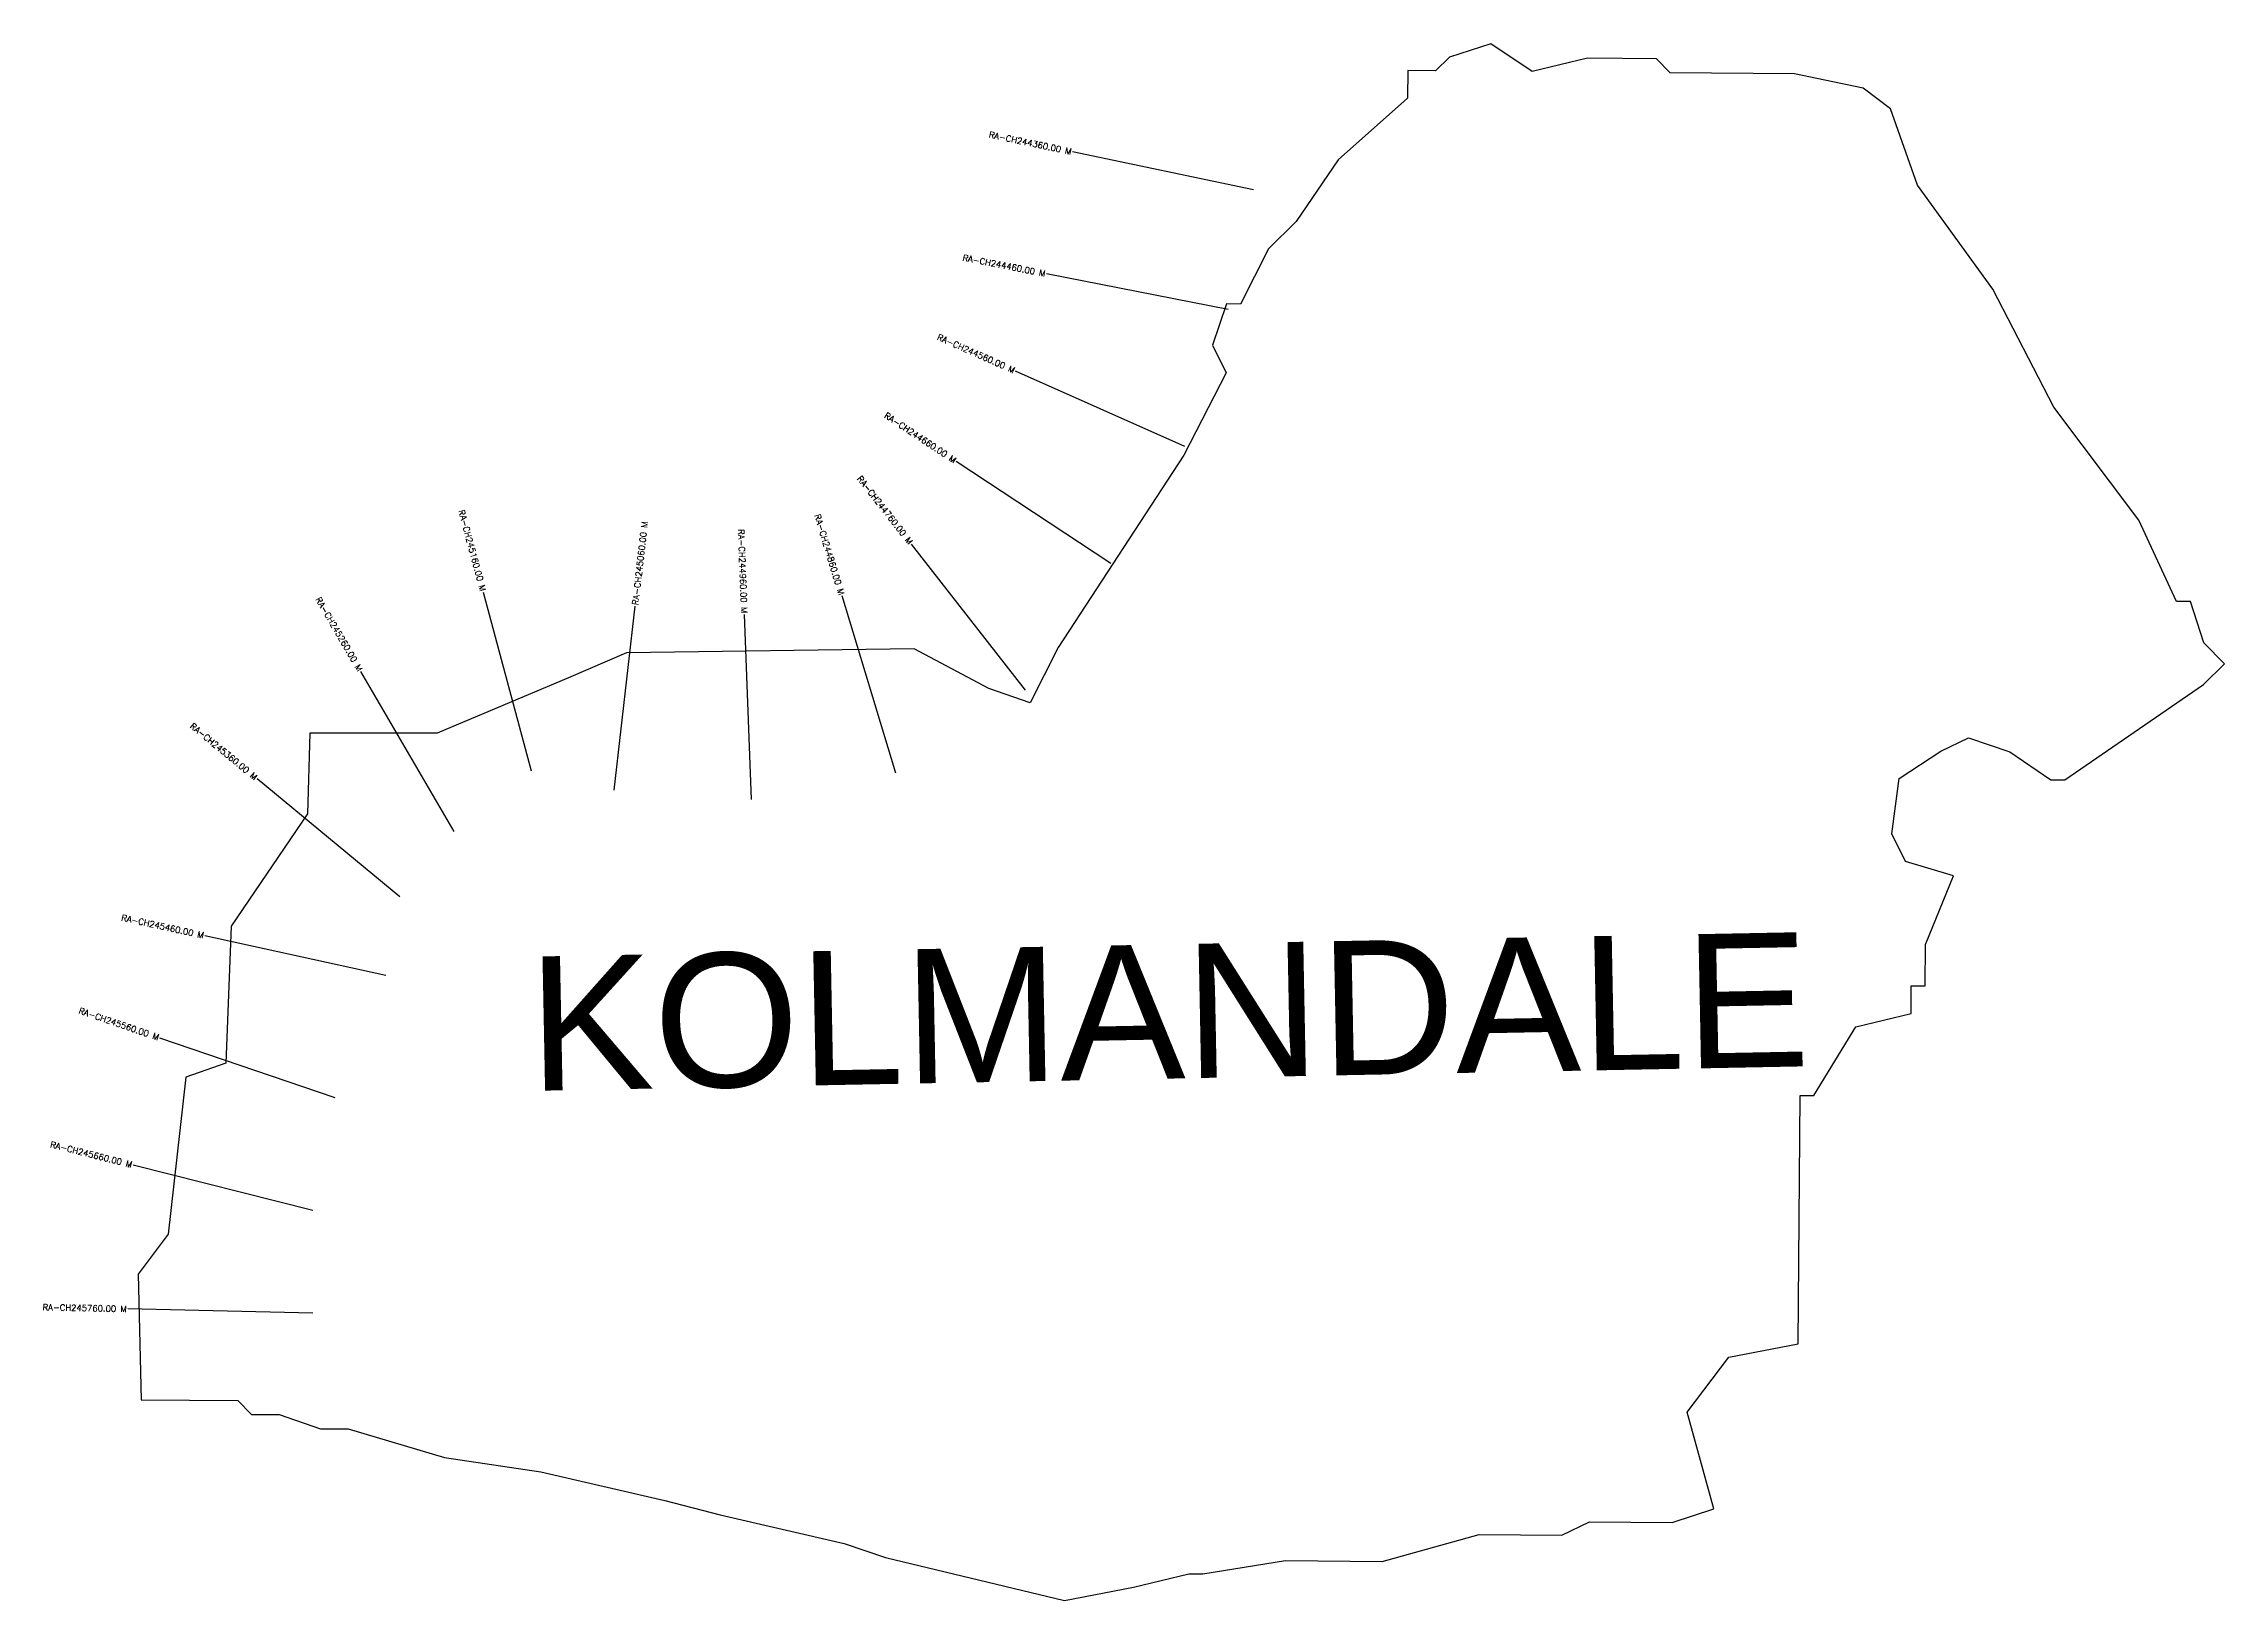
# Model space of a CAD drawing. Header units: metres. Extents: x 278606 to 280374, y 2046418 to 2047679.
import ezdxf
from ezdxf.enums import TextEntityAlignment as Align

# ---------------------------------------------------------------- set-up
doc = ezdxf.new("R2010")
doc.units = ezdxf.units.M
for name, color, linetype in [('CS', 134, 'Continuous'), ('CSMark', 6, 'Continuous'), ('VILLAGE BOUNDRY', 10, 'Continuous'), ('VILLAGE NAME', 250, 'Continuous')]:
    doc.layers.add(name, color=color, linetype=linetype)
doc.styles.get("Standard").update_dxf_attribs({"font": 'simplex.shx'})

msp = doc.modelspace()

# ---------------------------------------------------------------- linework, layer by layer
at = {"layer": 'CS'}
for p, q in [((279587, 2047560.3), (279440.3, 2047591.1)), ((279566.4, 2047463.5), (279419.2, 2047492.3)), ((279531.2, 2047352.5), (279394.1, 2047413.5)), ((279471.2, 2047257.6), (279346, 2047340.3)), ((279402.2, 2047155.1), (279309.8, 2047273.3)), ((279001.8, 2047089.4), (278962.9, 2047234.3)), ((279296.9, 2047087.8), (279253.4, 2047231.4)), ((279068.7, 2047074), (279085.7, 2047223)), ((279180, 2047066.6), (279174.3, 2047216.4)), ((278939.1, 2047040.6), (278863.5, 2047170.1)), ((278895.1, 2046987.7), (278779.3, 2047083.1)), ((278883.6, 2046924), (278737.1, 2046956.1)), ((278842.5, 2046824.7), (278700.5, 2046873.2)), ((278824.4, 2046733.5), (278679, 2046770.2)), ((278824.6, 2046650.4), (278674.7, 2046653.7))]:
    msp.add_line(p, q, dxfattribs=at)
at = {"layer": 'VILLAGE BOUNDRY'}
msp.add_lwpolyline([(280356.8, 2047159.7), (280373.7, 2047176.4), (280357.1, 2047193.3), (280346.2, 2047226.9), (280334.9, 2047227), (280304.4, 2047292.8), (280235.5, 2047384.4), (280186, 2047479.9), (280125.1, 2047564.3), (280103.2, 2047626), (280081, 2047642.9), (280025.2, 2047654.5), (279924.5, 2047655.3), (279913.4, 2047666.6), (279857.5, 2047667.1), (279812.6, 2047656.2), (279779.3, 2047678.8), (279745.6, 2047667.9), (279734.4, 2047656.9), (279712, 2047657), (279711.8, 2047634.7), (279655.5, 2047584.8), (279621.5, 2047534.7), (279599, 2047512.5), (279576.3, 2047467.9), (279565.1, 2047468), (279553.6, 2047434.6), (279564.6, 2047412.1), (279530.5, 2047345.3), (279428.6, 2047189.5), (279405.9, 2047144.9), (279372.4, 2047156.4), (279311.8, 2047188.4), (279078.7, 2047185.2), (279031.8, 2047165), (278925.4, 2047120.3), (278822.2, 2047120.1), (278820.1, 2047054.9), (278758.3, 2046963.9), (278754.1, 2046852.8), (278721.5, 2046841.4), (278707.3, 2046714.2), (278682.9, 2046681.9), (278685.5, 2046580.2), (278763.8, 2046579.5), (278774.9, 2046568.3), (278797.3, 2046568.1), (278830.7, 2046556.6), (278853.1, 2046556.5), (278931.2, 2046533.5), (279009.4, 2046521.7), (279109.9, 2046498.5), (279154.6, 2046487), (279255.1, 2046463.8), (279288.5, 2046452.3), (279433.7, 2046417.6), (279489.7, 2046428.4), (279534.5, 2046439.2), (279545.7, 2046439.1), (279612.9, 2046449.8), (279691.2, 2046449.1), (279769.7, 2046470.9), (279836.8, 2046470.4), (279859.2, 2046481.3), (279926.3, 2046480.8), (279960, 2046491.7), (279938.3, 2046570.2), (279972.2, 2046614.7), (280028.2, 2046625.4), (280029.8, 2046826.7), (280041, 2046826.6), (280075, 2046882.3), (280119.8, 2046893.2), (280119.9, 2046915.5), (280131.1, 2046915.4), (280131.4, 2046949), (280154.2, 2047004.7), (280115.2, 2047016.2), (280104.2, 2047038.7), (280110.1, 2047083.4), (280143.8, 2047105.5), (280166.3, 2047116.5), (280199.8, 2047105.1), (280233.1, 2047082.4), (280244.3, 2047082.3)], close=True, dxfattribs=at)

# ---------------------------------------------------------------- texts
at = {"layer": 'CSMark'}
for s, rotation, p in [('RA-CH244360.00 M', 348.1309, (279439.3, 2047591.3)), ('RA-CH244460.00 M', 348.9311, (279418.2, 2047492.5)), ('RA-CH244560.00 M', 336.0342, (279393.2, 2047413.9)), ('RA-CH244660.00 M', 326.5394, (279345.2, 2047340.8)), ('RA-CH244760.00 M', 308.0146, (279309.2, 2047274.1)), ('RA-CH245160.00 M', 285.0467, (278962.6, 2047235.3)), ('RA-CH244860.00 M', 286.8511, (279253.1, 2047232.3)), ('RA-CH244960.00 M', 272.1738, (279174.2, 2047217.4)), ('RA-CH245260.00 M', 300.2872, (278863, 2047171)), ('RA-CH245360.00 M', 320.5038, (278778.6, 2047083.7)), ('RA-CH245460.00 M', 347.6319, (278736.1, 2046956.3)), ('RA-CH245560.00 M', 341.1214, (278699.6, 2046873.6)), ('RA-CH245660.00 M', 345.8024, (278678, 2046770.5)), ('RA-CH245760.00 M', 358.755, (278673.7, 2046653.7))]:
    msp.add_text(s, height=5, rotation=rotation, dxfattribs=at).set_placement(p, align=Align.MIDDLE_RIGHT)
msp.add_text('RA-CH245060.00 M', height=5, rotation=83.4744, dxfattribs=at).set_placement((279085.8, 2047224), align=Align.MIDDLE_LEFT)
at = {"layer": 'VILLAGE NAME', "insert": (278998.2, 2046939.1), "char_height": 108.748, "attachment_point": 1, "rotation": 1.1028}
msp.add_mtext_dynamic_manual_height_columns('{\\fArial|b0|i0|c0|p34;KOLMANDALE}', width=726.929, gutter_width=543.7, heights=[0], dxfattribs=at)

doc.saveas('drawing.dxf')
